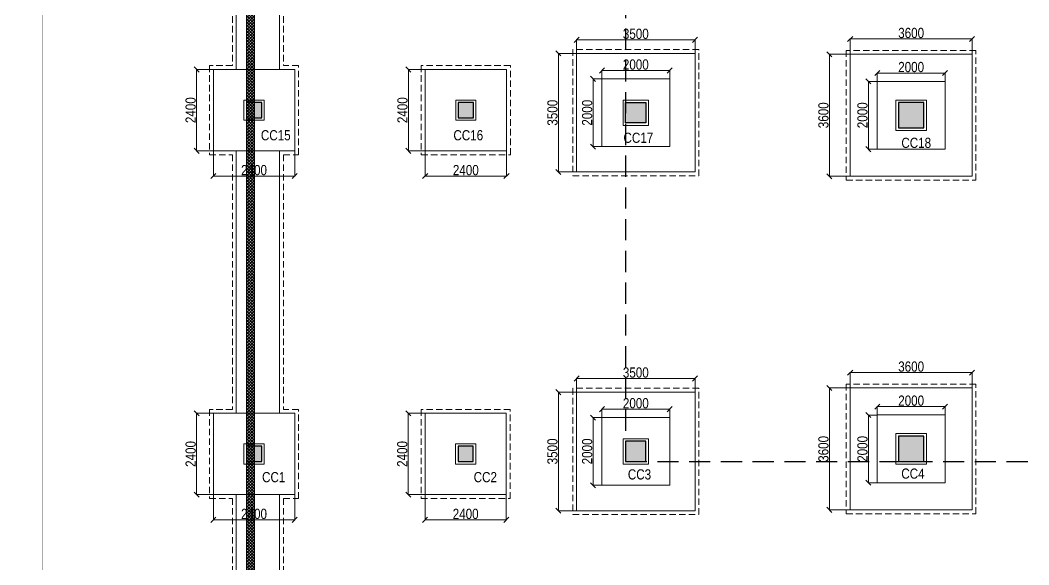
# Model space of a CAD drawing. Header units: millimetres. Extents: x 1112055 to 3390982, y -148532 to 766891.
# Drawn here: x 2860837 to 2890626, y 321869 to 337949 of the extents above; entities that cross this region are included whole.
import ezdxf

# ---------------------------------------------------------------- set-up
doc = ezdxf.new("R2010")
doc.units = ezdxf.units.MM
doc.header["$PDMODE"] = 35
doc.header["$PDSIZE"] = -25
doc.linetypes.add('DASHED2', pattern=[0.375, 0.25, -0.125])
doc.linetypes.add('Hidden', pattern=[9.525, 6.35, -3.175])
for name, color, linetype, lineweight in [('B COL. NO.', 3, 'Continuous', 20), ('B FINAL COLUMN', 1, 'Continuous', 30), ('B FOOTING', 49, 'Continuous', 20), ('B FOOTING DIM', 234, 'Continuous', 9), ('B HATCH', 250, 'Continuous', 0), ('B P.C.C', 251, 'Continuous', 0), ('B TITLE BLOCK', 250, 'Continuous', 0)]:
    doc.layers.add(name, color=color, linetype=linetype, lineweight=lineweight)
doc.layers.add('B Pedestal', color=7, linetype='Continuous', lineweight=9, true_color=0x5c8948)
doc.layers.add('B-COL HT', color=7, linetype='Continuous', lineweight=0, true_color=0x4e4f45)
doc.styles.add('SWINC', font='swissc.ttf')
doc.dimstyles.new('BHOOMI', dxfattribs={"dimtxt": 230, "dimasz": 150, "dimexe": 10, "dimexo": 0, "dimgap": 25, "dimtad": 1, "dimdec": 0, "dimzin": 0, "dimdsep": 46, "dimtxsty": 'SWINC', "dimblk": 'OBLIQUE', "dimcen": 0.09, "dimclrd": 250, "dimclre": 250, "dimclrt": 256, "dimaunit": 1, "dimadec": 3, "dimazin": 0, "dimtfac": 1, "dimtdec": 0, "dimtofl": 0, "dimtmove": 1, "dimatfit": 3, "dimfxl": 100, "dimtolj": 1, "dimtzin": 0, "dimlwd": 9, "dimlwe": 5, "dimarcsym": 0})

# ---------------------------------------------------------------- blocks, each defined once
blk = doc.blocks.new('_Oblique')
at = {"color": 0, "linetype": 'ByBlock', "lineweight": -2}
blk.add_line((-0.5, -0.5), (0.5, 0.5), dxfattribs=at)
blk = doc.blocks.new('*D4950')
at = {"layer": 'B FOOTING DIM', "color": 250, "lineweight": 5, "ltscale": 0.5, "transparency": 16777216}
for p, q in [((2877269, 326967), (2877269, 327380)), ((2877269, 327370), (2880769, 327370)), ((2880769, 326967), (2880769, 327380))]:
    blk.add_line(p, q, dxfattribs=at)
at = {"layer": 'Defpoints', "color": 0, "transparency": 16777216}
for p in [(2880769, 327370), (2877269, 326967), (2880769, 326967)]:
    blk.add_point(p, dxfattribs=at)
at = {"layer": 'B FOOTING DIM', "color": 250, "lineweight": 5, "transparency": 16777216, "xscale": 150, "yscale": 150, "zscale": 150, "rotation": 180}
blk.add_blockref('_Oblique', (2877269, 327370), dxfattribs=at)
at = {"layer": 'B FOOTING DIM', "color": 250, "lineweight": 5, "transparency": 16777216, "xscale": 150, "yscale": 150, "zscale": 150}
blk.add_blockref('_Oblique', (2880769, 327370), dxfattribs=at)
at = {"layer": 'B FOOTING DIM', "transparency": 16777216, "insert": (2879019, 327545), "char_height": 300, "attachment_point": 5, "style": 'SWINC'}
blk.add_mtext('\\A1;3500', dxfattribs=at)
blk = doc.blocks.new('*D4951')
at = {"layer": 'B FOOTING DIM', "color": 250, "lineweight": 5, "ltscale": 0.5, "transparency": 16777216}
for p, q in [((2877269, 326967), (2876723, 326967)), ((2876733, 326967), (2876733, 323467)), ((2877269, 323467), (2876723, 323467))]:
    blk.add_line(p, q, dxfattribs=at)
at = {"layer": 'Defpoints', "color": 0, "transparency": 16777216}
for p in [(2877269, 326967), (2876733, 323467), (2877269, 323467)]:
    blk.add_point(p, dxfattribs=at)
at = {"layer": 'B FOOTING DIM', "color": 250, "lineweight": 5, "transparency": 16777216, "xscale": 150, "yscale": 150, "zscale": 150}
for p, rotation in [((2876733, 326967), 90), ((2876733, 323467), 270)]:
    blk.add_blockref('_Oblique', p, dxfattribs=dict(at, rotation=rotation))
at = {"layer": 'B FOOTING DIM', "transparency": 16777216, "insert": (2876558, 325217), "char_height": 300, "attachment_point": 5, "rotation": 90, "style": 'SWINC'}
blk.add_mtext('\\A1;3500', dxfattribs=at)
blk = doc.blocks.new('*D4952')
at = {"layer": 'B FOOTING DIM', "color": 250, "lineweight": 5, "ltscale": 0.5, "transparency": 16777216}
for p, q in [((2878019.16175, 326217.43543), (2878019.16175, 326473.543189)), ((2880019.16175, 326463.543189), (2878019.16175, 326463.543189)), ((2880019.16175, 326217.43543), (2880019.16175, 326473.543189))]:
    blk.add_line(p, q, dxfattribs=at)
at = {"layer": 'Defpoints', "color": 0, "transparency": 16777216}
for p in [(2878019.16175, 326463.543189), (2878019.16175, 326217.43543), (2880019.16175, 326217.43543)]:
    blk.add_point(p, dxfattribs=at)
at = {"layer": 'B FOOTING DIM', "color": 250, "lineweight": 5, "transparency": 16777216, "xscale": 150, "yscale": 150, "zscale": 150, "rotation": 180}
blk.add_blockref('_Oblique', (2878019.16175, 326463.543189), dxfattribs=at)
at = {"layer": 'B FOOTING DIM', "color": 250, "lineweight": 5, "transparency": 16777216, "xscale": 150, "yscale": 150, "zscale": 150}
blk.add_blockref('_Oblique', (2880019.16175, 326463.543189), dxfattribs=at)
at = {"layer": 'B FOOTING DIM', "transparency": 16777216, "insert": (2879019.16175, 326638.543189), "char_height": 300, "attachment_point": 5, "style": 'SWINC'}
blk.add_mtext('\\A1;2000', dxfattribs=at)
blk = doc.blocks.new('*D4953')
at = {"layer": 'B FOOTING DIM', "color": 250, "lineweight": 5, "ltscale": 0.5, "transparency": 16777216}
for p, q in [((2878019, 326217), (2877748, 326217)), ((2877758, 326217), (2877758, 324217)), ((2878019, 324217), (2877748, 324217))]:
    blk.add_line(p, q, dxfattribs=at)
at = {"layer": 'Defpoints', "color": 0, "transparency": 16777216}
for p in [(2878019, 326217), (2877758, 324217), (2878019, 324217)]:
    blk.add_point(p, dxfattribs=at)
at = {"layer": 'B FOOTING DIM', "color": 250, "lineweight": 5, "transparency": 16777216, "xscale": 150, "yscale": 150, "zscale": 150}
for p, rotation in [((2877758, 326217), 90), ((2877758, 324217), 270)]:
    blk.add_blockref('_Oblique', p, dxfattribs=dict(at, rotation=rotation))
at = {"layer": 'B FOOTING DIM', "transparency": 16777216, "insert": (2877583, 325217), "char_height": 300, "attachment_point": 5, "rotation": 90, "style": 'SWINC'}
blk.add_mtext('\\A1;2000', dxfattribs=at)
blk = doc.blocks.new('*D4962')
at = {"layer": 'B FOOTING DIM', "color": 250, "lineweight": 5, "ltscale": 0.5, "transparency": 16777216}
for p, q in [((2877269, 336967), (2877269, 337380)), ((2877269, 337370), (2880769, 337370)), ((2880769, 336967), (2880769, 337380))]:
    blk.add_line(p, q, dxfattribs=at)
at = {"layer": 'Defpoints', "color": 0, "transparency": 16777216}
for p in [(2880769, 337370), (2877269, 336967), (2880769, 336967)]:
    blk.add_point(p, dxfattribs=at)
at = {"layer": 'B FOOTING DIM', "color": 250, "lineweight": 5, "transparency": 16777216, "xscale": 150, "yscale": 150, "zscale": 150, "rotation": 180}
blk.add_blockref('_Oblique', (2877269, 337370), dxfattribs=at)
at = {"layer": 'B FOOTING DIM', "color": 250, "lineweight": 5, "transparency": 16777216, "xscale": 150, "yscale": 150, "zscale": 150}
blk.add_blockref('_Oblique', (2880769, 337370), dxfattribs=at)
at = {"layer": 'B FOOTING DIM', "transparency": 16777216, "insert": (2879019, 337545), "char_height": 300, "attachment_point": 5, "style": 'SWINC'}
blk.add_mtext('\\A1;3500', dxfattribs=at)
blk = doc.blocks.new('*D4963')
at = {"layer": 'B FOOTING DIM', "color": 250, "lineweight": 5, "ltscale": 0.5, "transparency": 16777216}
for p, q in [((2877269, 336967), (2876723, 336967)), ((2876733, 336967), (2876733, 333467)), ((2877269, 333467), (2876723, 333467))]:
    blk.add_line(p, q, dxfattribs=at)
at = {"layer": 'Defpoints', "color": 0, "transparency": 16777216}
for p in [(2877269, 336967), (2876733, 333467), (2877269, 333467)]:
    blk.add_point(p, dxfattribs=at)
at = {"layer": 'B FOOTING DIM', "color": 250, "lineweight": 5, "transparency": 16777216, "xscale": 150, "yscale": 150, "zscale": 150}
for p, rotation in [((2876733, 336967), 90), ((2876733, 333467), 270)]:
    blk.add_blockref('_Oblique', p, dxfattribs=dict(at, rotation=rotation))
at = {"layer": 'B FOOTING DIM', "transparency": 16777216, "insert": (2876558, 335217), "char_height": 300, "attachment_point": 5, "rotation": 90, "style": 'SWINC'}
blk.add_mtext('\\A1;3500', dxfattribs=at)
blk = doc.blocks.new('*D4964')
at = {"layer": 'B FOOTING DIM', "color": 250, "lineweight": 5, "ltscale": 0.5, "transparency": 16777216}
for p, q in [((2878019.16175, 336217.43543), (2878019.16175, 336473.543189)), ((2880019.16175, 336463.543189), (2878019.16175, 336463.543189)), ((2880019.16175, 336217.43543), (2880019.16175, 336473.543189))]:
    blk.add_line(p, q, dxfattribs=at)
at = {"layer": 'Defpoints', "color": 0, "transparency": 16777216}
for p in [(2878019.16175, 336463.543189), (2878019.16175, 336217.43543), (2880019.16175, 336217.43543)]:
    blk.add_point(p, dxfattribs=at)
at = {"layer": 'B FOOTING DIM', "color": 250, "lineweight": 5, "transparency": 16777216, "xscale": 150, "yscale": 150, "zscale": 150, "rotation": 180}
blk.add_blockref('_Oblique', (2878019.16175, 336463.543189), dxfattribs=at)
at = {"layer": 'B FOOTING DIM', "color": 250, "lineweight": 5, "transparency": 16777216, "xscale": 150, "yscale": 150, "zscale": 150}
blk.add_blockref('_Oblique', (2880019.16175, 336463.543189), dxfattribs=at)
at = {"layer": 'B FOOTING DIM', "transparency": 16777216, "insert": (2879019.16175, 336638.543189), "char_height": 300, "attachment_point": 5, "style": 'SWINC'}
blk.add_mtext('\\A1;2000', dxfattribs=at)
blk = doc.blocks.new('*D4965')
at = {"layer": 'B FOOTING DIM', "color": 250, "lineweight": 5, "ltscale": 0.5, "transparency": 16777216}
for p, q in [((2878019, 336217), (2877748, 336217)), ((2877758, 336217), (2877758, 334217)), ((2878019, 334217), (2877748, 334217))]:
    blk.add_line(p, q, dxfattribs=at)
at = {"layer": 'Defpoints', "color": 0, "transparency": 16777216}
for p in [(2878019, 336217), (2877758, 334217), (2878019, 334217)]:
    blk.add_point(p, dxfattribs=at)
at = {"layer": 'B FOOTING DIM', "color": 250, "lineweight": 5, "transparency": 16777216, "xscale": 150, "yscale": 150, "zscale": 150}
for p, rotation in [((2877758, 336217), 90), ((2877758, 334217), 270)]:
    blk.add_blockref('_Oblique', p, dxfattribs=dict(at, rotation=rotation))
at = {"layer": 'B FOOTING DIM', "transparency": 16777216, "insert": (2877583, 335217), "char_height": 300, "attachment_point": 5, "rotation": 90, "style": 'SWINC'}
blk.add_mtext('\\A1;2000', dxfattribs=at)
blk = doc.blocks.new('*D4966')
at = {"layer": 'B FOOTING DIM', "color": 250, "lineweight": 5, "ltscale": 0.5, "transparency": 16777216}
for p, q in [((2886151, 326292), (2886151, 326549)), ((2888151, 326539), (2886151, 326539)), ((2888151, 326292), (2888151, 326549))]:
    blk.add_line(p, q, dxfattribs=at)
at = {"layer": 'Defpoints', "color": 0, "transparency": 16777216}
for p in [(2886151, 326539), (2886151, 326292), (2888151, 326292)]:
    blk.add_point(p, dxfattribs=at)
at = {"layer": 'B FOOTING DIM', "color": 250, "lineweight": 5, "transparency": 16777216, "xscale": 150, "yscale": 150, "zscale": 150, "rotation": 180}
blk.add_blockref('_Oblique', (2886151, 326539), dxfattribs=at)
at = {"layer": 'B FOOTING DIM', "color": 250, "lineweight": 5, "transparency": 16777216, "xscale": 150, "yscale": 150, "zscale": 150}
blk.add_blockref('_Oblique', (2888151, 326539), dxfattribs=at)
at = {"layer": 'B FOOTING DIM', "transparency": 16777216, "insert": (2887151, 326714), "char_height": 300, "attachment_point": 5, "style": 'SWINC'}
blk.add_mtext('\\A1;2000', dxfattribs=at)
blk = doc.blocks.new('*D4967')
at = {"layer": 'B FOOTING DIM', "color": 250, "lineweight": 5, "ltscale": 0.5, "transparency": 16777216}
for p, q in [((2886151, 326292), (2885879, 326292)), ((2885889, 326292), (2885889, 324292)), ((2886151, 324292), (2885879, 324292))]:
    blk.add_line(p, q, dxfattribs=at)
at = {"layer": 'Defpoints', "color": 0, "transparency": 16777216}
for p in [(2886151, 326292), (2885889, 324292), (2886151, 324292)]:
    blk.add_point(p, dxfattribs=at)
at = {"layer": 'B FOOTING DIM', "color": 250, "lineweight": 5, "transparency": 16777216, "xscale": 150, "yscale": 150, "zscale": 150}
for p, rotation in [((2885889, 326292), 90), ((2885889, 324292), 270)]:
    blk.add_blockref('_Oblique', p, dxfattribs=dict(at, rotation=rotation))
at = {"layer": 'B FOOTING DIM', "transparency": 16777216, "insert": (2885714, 325292), "char_height": 300, "attachment_point": 5, "rotation": 90, "style": 'SWINC'}
blk.add_mtext('\\A1;2000', dxfattribs=at)
blk = doc.blocks.new('*D4968')
at = {"layer": 'B FOOTING DIM', "color": 250, "lineweight": 5, "ltscale": 0.5, "transparency": 16777216}
for p, q in [((2885351, 327092), (2885351, 327555)), ((2885351, 327545), (2888951, 327545)), ((2888951, 327092), (2888951, 327555))]:
    blk.add_line(p, q, dxfattribs=at)
at = {"layer": 'Defpoints', "color": 0, "transparency": 16777216}
for p in [(2888951, 327545), (2885351, 327092), (2888951, 327092)]:
    blk.add_point(p, dxfattribs=at)
at = {"layer": 'B FOOTING DIM', "color": 250, "lineweight": 5, "transparency": 16777216, "xscale": 150, "yscale": 150, "zscale": 150, "rotation": 180}
blk.add_blockref('_Oblique', (2885351, 327545), dxfattribs=at)
at = {"layer": 'B FOOTING DIM', "color": 250, "lineweight": 5, "transparency": 16777216, "xscale": 150, "yscale": 150, "zscale": 150}
blk.add_blockref('_Oblique', (2888951, 327545), dxfattribs=at)
at = {"layer": 'B FOOTING DIM', "transparency": 16777216, "insert": (2887151, 327720), "char_height": 300, "attachment_point": 5, "style": 'SWINC'}
blk.add_mtext('\\A1;3600', dxfattribs=at)
blk = doc.blocks.new('*D4969')
at = {"layer": 'B FOOTING DIM', "color": 250, "lineweight": 5, "ltscale": 0.5, "transparency": 16777216}
for p, q in [((2885351, 327092), (2884726, 327092)), ((2884736, 327092), (2884736, 323492)), ((2885351, 323492), (2884726, 323492))]:
    blk.add_line(p, q, dxfattribs=at)
at = {"layer": 'Defpoints', "color": 0, "transparency": 16777216}
for p in [(2885351, 327092), (2884736, 323492), (2885351, 323492)]:
    blk.add_point(p, dxfattribs=at)
at = {"layer": 'B FOOTING DIM', "color": 250, "lineweight": 5, "transparency": 16777216, "xscale": 150, "yscale": 150, "zscale": 150}
for p, rotation in [((2884736, 327092), 90), ((2884736, 323492), 270)]:
    blk.add_blockref('_Oblique', p, dxfattribs=dict(at, rotation=rotation))
at = {"layer": 'B FOOTING DIM', "transparency": 16777216, "insert": (2884561, 325292), "char_height": 300, "attachment_point": 5, "rotation": 90, "style": 'SWINC'}
blk.add_mtext('\\A1;3600', dxfattribs=at)
blk = doc.blocks.new('*D4970')
at = {"layer": 'B FOOTING DIM', "color": 250, "lineweight": 5, "ltscale": 0.5, "transparency": 16777216}
for p, q in [((2886151, 336142), (2886151, 336399)), ((2888151, 336389), (2886151, 336389)), ((2888151, 336142), (2888151, 336399))]:
    blk.add_line(p, q, dxfattribs=at)
at = {"layer": 'Defpoints', "color": 0, "transparency": 16777216}
for p in [(2886151, 336389), (2886151, 336142), (2888151, 336142)]:
    blk.add_point(p, dxfattribs=at)
at = {"layer": 'B FOOTING DIM', "color": 250, "lineweight": 5, "transparency": 16777216, "xscale": 150, "yscale": 150, "zscale": 150, "rotation": 180}
blk.add_blockref('_Oblique', (2886151, 336389), dxfattribs=at)
at = {"layer": 'B FOOTING DIM', "color": 250, "lineweight": 5, "transparency": 16777216, "xscale": 150, "yscale": 150, "zscale": 150}
blk.add_blockref('_Oblique', (2888151, 336389), dxfattribs=at)
at = {"layer": 'B FOOTING DIM', "transparency": 16777216, "insert": (2887151, 336564), "char_height": 300, "attachment_point": 5, "style": 'SWINC'}
blk.add_mtext('\\A1;2000', dxfattribs=at)
blk = doc.blocks.new('*D4971')
at = {"layer": 'B FOOTING DIM', "color": 250, "lineweight": 5, "ltscale": 0.5, "transparency": 16777216}
for p, q in [((2886151, 336142), (2885879, 336142)), ((2885889, 336142), (2885889, 334142)), ((2886151, 334142), (2885879, 334142))]:
    blk.add_line(p, q, dxfattribs=at)
at = {"layer": 'Defpoints', "color": 0, "transparency": 16777216}
for p in [(2886151, 336142), (2885889, 334142), (2886151, 334142)]:
    blk.add_point(p, dxfattribs=at)
at = {"layer": 'B FOOTING DIM', "color": 250, "lineweight": 5, "transparency": 16777216, "xscale": 150, "yscale": 150, "zscale": 150}
for p, rotation in [((2885889, 336142), 90), ((2885889, 334142), 270)]:
    blk.add_blockref('_Oblique', p, dxfattribs=dict(at, rotation=rotation))
at = {"layer": 'B FOOTING DIM', "transparency": 16777216, "insert": (2885714, 335142), "char_height": 300, "attachment_point": 5, "rotation": 90, "style": 'SWINC'}
blk.add_mtext('\\A1;2000', dxfattribs=at)
blk = doc.blocks.new('*D4972')
at = {"layer": 'B FOOTING DIM', "color": 250, "lineweight": 5, "ltscale": 0.5, "transparency": 16777216}
for p, q in [((2885351, 336942), (2885351, 337405)), ((2885351, 337395), (2888951, 337395)), ((2888951, 336942), (2888951, 337405))]:
    blk.add_line(p, q, dxfattribs=at)
at = {"layer": 'Defpoints', "color": 0, "transparency": 16777216}
for p in [(2888951, 337395), (2885351, 336942), (2888951, 336942)]:
    blk.add_point(p, dxfattribs=at)
at = {"layer": 'B FOOTING DIM', "color": 250, "lineweight": 5, "transparency": 16777216, "xscale": 150, "yscale": 150, "zscale": 150, "rotation": 180}
blk.add_blockref('_Oblique', (2885351, 337395), dxfattribs=at)
at = {"layer": 'B FOOTING DIM', "color": 250, "lineweight": 5, "transparency": 16777216, "xscale": 150, "yscale": 150, "zscale": 150}
blk.add_blockref('_Oblique', (2888951, 337395), dxfattribs=at)
at = {"layer": 'B FOOTING DIM', "transparency": 16777216, "insert": (2887151, 337570), "char_height": 300, "attachment_point": 5, "style": 'SWINC'}
blk.add_mtext('\\A1;3600', dxfattribs=at)
blk = doc.blocks.new('*D4973')
at = {"layer": 'B FOOTING DIM', "color": 250, "lineweight": 5, "ltscale": 0.5, "transparency": 16777216}
for p, q in [((2885351, 336942), (2884726, 336942)), ((2884736, 336942), (2884736, 333342)), ((2885351, 333342), (2884726, 333342))]:
    blk.add_line(p, q, dxfattribs=at)
at = {"layer": 'Defpoints', "color": 0, "transparency": 16777216}
for p in [(2885351, 336942), (2884736, 333342), (2885351, 333342)]:
    blk.add_point(p, dxfattribs=at)
at = {"layer": 'B FOOTING DIM', "color": 250, "lineweight": 5, "transparency": 16777216, "xscale": 150, "yscale": 150, "zscale": 150}
for p, rotation in [((2884736, 336942), 90), ((2884736, 333342), 270)]:
    blk.add_blockref('_Oblique', p, dxfattribs=dict(at, rotation=rotation))
at = {"layer": 'B FOOTING DIM', "transparency": 16777216, "insert": (2884561, 335142), "char_height": 300, "attachment_point": 5, "rotation": 90, "style": 'SWINC'}
blk.add_mtext('\\A1;3600', dxfattribs=at)
blk = doc.blocks.new('*D5064')
at = {"layer": 'B FOOTING DIM', "color": 250, "lineweight": 5, "ltscale": 0.5, "transparency": 16777216}
for p, q in [((2866544, 326342), (2866038, 326342)), ((2866048, 326342), (2866048, 323942)), ((2866544, 323942), (2866038, 323942))]:
    blk.add_line(p, q, dxfattribs=at)
at = {"layer": 'Defpoints', "color": 0, "transparency": 16777216}
for p in [(2866544, 326342), (2866048, 323942), (2866544, 323942)]:
    blk.add_point(p, dxfattribs=at)
at = {"layer": 'B FOOTING DIM', "color": 250, "lineweight": 5, "transparency": 16777216, "xscale": 150, "yscale": 150, "zscale": 150}
for p, rotation in [((2866048, 326342), 90), ((2866048, 323942), 270)]:
    blk.add_blockref('_Oblique', p, dxfattribs=dict(at, rotation=rotation))
at = {"layer": 'B FOOTING DIM', "transparency": 16777216, "insert": (2865873, 325142), "char_height": 300, "attachment_point": 5, "rotation": 90, "style": 'SWINC'}
blk.add_mtext('\\A1;2400', dxfattribs=at)
blk = doc.blocks.new('*D5065')
at = {"layer": 'B FOOTING DIM', "color": 250, "lineweight": 5, "ltscale": 0.5, "transparency": 16777216}
for p, q in [((2866544, 323942), (2866544, 323186)), ((2868944, 323942), (2868944, 323186)), ((2866544, 323196), (2868944, 323196))]:
    blk.add_line(p, q, dxfattribs=at)
at = {"layer": 'Defpoints', "color": 0, "transparency": 16777216}
for p in [(2866544, 323942), (2868944, 323942), (2868944, 323196)]:
    blk.add_point(p, dxfattribs=at)
at = {"layer": 'B FOOTING DIM', "color": 250, "lineweight": 5, "transparency": 16777216, "xscale": 150, "yscale": 150, "zscale": 150, "rotation": 180}
blk.add_blockref('_Oblique', (2866544, 323196), dxfattribs=at)
at = {"layer": 'B FOOTING DIM', "color": 250, "lineweight": 5, "transparency": 16777216, "xscale": 150, "yscale": 150, "zscale": 150}
blk.add_blockref('_Oblique', (2868944, 323196), dxfattribs=at)
at = {"layer": 'B FOOTING DIM', "transparency": 16777216, "insert": (2867744, 323371), "char_height": 300, "attachment_point": 5, "style": 'SWINC'}
blk.add_mtext('\\A1;2400', dxfattribs=at)
blk = doc.blocks.new('*D5066')
at = {"layer": 'B FOOTING DIM', "color": 250, "lineweight": 5, "ltscale": 0.5, "transparency": 16777216}
for p, q in [((2872794, 326342), (2872288, 326342)), ((2872298, 326342), (2872298, 323942)), ((2872794, 323942), (2872288, 323942))]:
    blk.add_line(p, q, dxfattribs=at)
at = {"layer": 'Defpoints', "color": 0, "transparency": 16777216}
for p in [(2872794, 326342), (2872298, 323942), (2872794, 323942)]:
    blk.add_point(p, dxfattribs=at)
at = {"layer": 'B FOOTING DIM', "color": 250, "lineweight": 5, "transparency": 16777216, "xscale": 150, "yscale": 150, "zscale": 150}
for p, rotation in [((2872298, 326342), 90), ((2872298, 323942), 270)]:
    blk.add_blockref('_Oblique', p, dxfattribs=dict(at, rotation=rotation))
at = {"layer": 'B FOOTING DIM', "transparency": 16777216, "insert": (2872123, 325142), "char_height": 300, "attachment_point": 5, "rotation": 90, "style": 'SWINC'}
blk.add_mtext('\\A1;2400', dxfattribs=at)
blk = doc.blocks.new('*D5067')
at = {"layer": 'B FOOTING DIM', "color": 250, "lineweight": 5, "ltscale": 0.5, "transparency": 16777216}
for p, q in [((2872794, 323942), (2872794, 323186)), ((2875194, 323942), (2875194, 323186)), ((2872794, 323196), (2875194, 323196))]:
    blk.add_line(p, q, dxfattribs=at)
at = {"layer": 'Defpoints', "color": 0, "transparency": 16777216}
for p in [(2872794, 323942), (2875194, 323942), (2875194, 323196)]:
    blk.add_point(p, dxfattribs=at)
at = {"layer": 'B FOOTING DIM', "color": 250, "lineweight": 5, "transparency": 16777216, "xscale": 150, "yscale": 150, "zscale": 150, "rotation": 180}
blk.add_blockref('_Oblique', (2872794, 323196), dxfattribs=at)
at = {"layer": 'B FOOTING DIM', "color": 250, "lineweight": 5, "transparency": 16777216, "xscale": 150, "yscale": 150, "zscale": 150}
blk.add_blockref('_Oblique', (2875194, 323196), dxfattribs=at)
at = {"layer": 'B FOOTING DIM', "transparency": 16777216, "insert": (2873994, 323371), "char_height": 300, "attachment_point": 5, "style": 'SWINC'}
blk.add_mtext('\\A1;2400', dxfattribs=at)
blk = doc.blocks.new('*D5068')
at = {"layer": 'B FOOTING DIM', "color": 250, "lineweight": 5, "ltscale": 0.5, "transparency": 16777216}
for p, q in [((2866544, 336492), (2866038, 336492)), ((2866048, 336492), (2866048, 334092)), ((2866544, 334092), (2866038, 334092))]:
    blk.add_line(p, q, dxfattribs=at)
at = {"layer": 'Defpoints', "color": 0, "transparency": 16777216}
for p in [(2866544, 336492), (2866048, 334092), (2866544, 334092)]:
    blk.add_point(p, dxfattribs=at)
at = {"layer": 'B FOOTING DIM', "color": 250, "lineweight": 5, "transparency": 16777216, "xscale": 150, "yscale": 150, "zscale": 150}
for p, rotation in [((2866048, 336492), 90), ((2866048, 334092), 270)]:
    blk.add_blockref('_Oblique', p, dxfattribs=dict(at, rotation=rotation))
at = {"layer": 'B FOOTING DIM', "transparency": 16777216, "insert": (2865873, 335292), "char_height": 300, "attachment_point": 5, "rotation": 90, "style": 'SWINC'}
blk.add_mtext('\\A1;2400', dxfattribs=at)
blk = doc.blocks.new('*D5069')
at = {"layer": 'B FOOTING DIM', "color": 250, "lineweight": 5, "ltscale": 0.5, "transparency": 16777216}
for p, q in [((2866544, 334092), (2866544, 333336)), ((2868944, 334092), (2868944, 333336)), ((2866544, 333346), (2868944, 333346))]:
    blk.add_line(p, q, dxfattribs=at)
at = {"layer": 'Defpoints', "color": 0, "transparency": 16777216}
for p in [(2866544, 334092), (2868944, 334092), (2868944, 333346)]:
    blk.add_point(p, dxfattribs=at)
at = {"layer": 'B FOOTING DIM', "color": 250, "lineweight": 5, "transparency": 16777216, "xscale": 150, "yscale": 150, "zscale": 150, "rotation": 180}
blk.add_blockref('_Oblique', (2866544, 333346), dxfattribs=at)
at = {"layer": 'B FOOTING DIM', "color": 250, "lineweight": 5, "transparency": 16777216, "xscale": 150, "yscale": 150, "zscale": 150}
blk.add_blockref('_Oblique', (2868944, 333346), dxfattribs=at)
at = {"layer": 'B FOOTING DIM', "transparency": 16777216, "insert": (2867744, 333521), "char_height": 300, "attachment_point": 5, "style": 'SWINC'}
blk.add_mtext('\\A1;2400', dxfattribs=at)
blk = doc.blocks.new('*D5070')
at = {"layer": 'B FOOTING DIM', "color": 250, "lineweight": 5, "ltscale": 0.5, "transparency": 16777216}
for p, q in [((2872799, 336492), (2872293, 336492)), ((2872303, 336492), (2872303, 334092)), ((2872799, 334092), (2872293, 334092))]:
    blk.add_line(p, q, dxfattribs=at)
at = {"layer": 'Defpoints', "color": 0, "transparency": 16777216}
for p in [(2872799, 336492), (2872303, 334092), (2872799, 334092)]:
    blk.add_point(p, dxfattribs=at)
at = {"layer": 'B FOOTING DIM', "color": 250, "lineweight": 5, "transparency": 16777216, "xscale": 150, "yscale": 150, "zscale": 150}
for p, rotation in [((2872303, 336492), 90), ((2872303, 334092), 270)]:
    blk.add_blockref('_Oblique', p, dxfattribs=dict(at, rotation=rotation))
at = {"layer": 'B FOOTING DIM', "transparency": 16777216, "insert": (2872128, 335292), "char_height": 300, "attachment_point": 5, "rotation": 90, "style": 'SWINC'}
blk.add_mtext('\\A1;2400', dxfattribs=at)
blk = doc.blocks.new('*D5071')
at = {"layer": 'B FOOTING DIM', "color": 250, "lineweight": 5, "ltscale": 0.5, "transparency": 16777216}
for p, q in [((2872799, 334092), (2872799, 333336)), ((2875199, 334092), (2875199, 333336)), ((2872799, 333346), (2875199, 333346))]:
    blk.add_line(p, q, dxfattribs=at)
at = {"layer": 'Defpoints', "color": 0, "transparency": 16777216}
for p in [(2872799, 334092), (2875199, 334092), (2875199, 333346)]:
    blk.add_point(p, dxfattribs=at)
at = {"layer": 'B FOOTING DIM', "color": 250, "lineweight": 5, "transparency": 16777216, "xscale": 150, "yscale": 150, "zscale": 150, "rotation": 180}
blk.add_blockref('_Oblique', (2872799, 333346), dxfattribs=at)
at = {"layer": 'B FOOTING DIM', "color": 250, "lineweight": 5, "transparency": 16777216, "xscale": 150, "yscale": 150, "zscale": 150}
blk.add_blockref('_Oblique', (2875199, 333346), dxfattribs=at)
at = {"layer": 'B FOOTING DIM', "transparency": 16777216, "insert": (2873999, 333521), "char_height": 300, "attachment_point": 5, "style": 'SWINC'}
blk.add_mtext('\\A1;2400', dxfattribs=at)

msp = doc.modelspace()

# ---------------------------------------------------------------- hatches: boundary and pattern name
at = {"layer": 'B HATCH', "lineweight": 0}
h = msp.add_hatch(dxfattribs=at)
h.set_pattern_fill('ANSI37', color=250, scale=20, style=0)
h.set_pattern_definition([(45, (1154208.626, -149308.41), (-44.9012806, 44.9012806), []), (135, (1154208.626, -149308.41), (-44.9012806, -44.9012806), [])])
h.paths.add_polyline_path([(2930839.2, 369281.5), (2930839.2, 372824.4), (2923664.2, 372698.5), (2923664.2, 369281.7)], flags=16)
h.paths.add_polyline_path([(2904975.2, 369828.2), (2909924.2, 369828.2), (2909924.2, 372457.1), (2904975.2, 372370.2)], flags=16)
h.paths.add_polyline_path([(2911814.2, 372490.5), (2912264.2, 372498.4), (2912264.2, 369281.2), (2911814.2, 369281.2)], flags=16)
h.paths.add_polyline_path([(2867749.2, 369013), (2867749.2, 260347.4), (2918209.2, 260347.4), (2918209.2, 300147.4), (2930839.2, 300147.4), (2930839.2, 369051.5), (2911800.8, 369052), (2911800.8, 366392.4), (2911584.2, 366392.4), (2911584.2, 372486.5), (2910154.2, 372461.4), (2910154.2, 366392.4), (2909924.2, 366392.4), (2909924.2, 369598.2), (2900473.2, 369598.2), (2900473.2, 369013)], flags=16)
h.paths.add_polyline_path([(2923438.8, 372694.5), (2923438.8, 369281.7), (2916009.2, 369281.9), (2916009.2, 372564.1)], flags=16)
h.paths.add_polyline_path([(2912494.2, 369282), (2912494.2, 372502.4), (2915779.2, 372560.1), (2915779.2, 369281.9)], flags=16)
h.paths.add_polyline_path([(2900243.2, 369243), (2867519.2, 369243), (2867519.2, 260117.4), (2918439.2, 260117.4), (2918439.2, 299917.4), (2931069.2, 299917.4), (2931069.2, 373058.5), (2904745.2, 372596.5), (2904745.2, 369828.2), (2900243.2, 369828.2)])
at = {"layer": 'B-COL HT', "lineweight": 0}
h = msp.add_hatch(color=250, dxfattribs=at)
h.dxf.hatch_style = 1
h.paths.add_polyline_path([(2867519.2, 335067.4), (2867969.2, 335067.4), (2867969.2, 335517.4), (2867519.2, 335517.4)])
h = msp.add_hatch(color=250, dxfattribs=at)
h.dxf.hatch_style = 1
h.paths.add_polyline_path([(2873774.2, 335067.4), (2874224.2, 335067.4), (2874224.2, 335517.4), (2873774.2, 335517.4)])
h = msp.add_hatch(color=250, dxfattribs=at)
h.dxf.hatch_style = 1
h.paths.add_polyline_path([(2878719.2, 335517.4), (2879319.2, 335517.4), (2879319.2, 334917.4), (2878719.2, 334917.4)])
h = msp.add_hatch(color=250, dxfattribs=at)
h.dxf.hatch_style = 1
h.paths.add_polyline_path([(2886775.8, 334767.4), (2887525.8, 334767.4), (2887525.8, 335517.4), (2886775.8, 335517.4)])
h = msp.add_hatch(color=250, dxfattribs=at)
h.dxf.hatch_style = 1
h.paths.add_polyline_path([(2886775.8, 324917.4), (2887525.8, 324917.4), (2887525.8, 325667.4), (2886775.8, 325667.4)])
h = msp.add_hatch(color=250, dxfattribs=at)
h.dxf.hatch_style = 1
h.paths.add_polyline_path([(2867519.2, 324917.4), (2867969.2, 324917.4), (2867969.2, 325367.4), (2867519.2, 325367.4)])
h = msp.add_hatch(color=250, dxfattribs=at)
h.dxf.hatch_style = 1
h.paths.add_polyline_path([(2873769.2, 324917.4), (2874219.2, 324917.4), (2874219.2, 325367.4), (2873769.2, 325367.4)])
h = msp.add_hatch(color=250, dxfattribs=at)
h.dxf.hatch_style = 1
h.paths.add_polyline_path([(2878719.2, 324917.4), (2879319.2, 324917.4), (2879319.2, 325517.4), (2878719.2, 325517.4)])

# ---------------------------------------------------------------- linework, layer by layer
at = {"color": 16, "linetype": 'DASHED2', "lineweight": 30, "ltscale": 2500}
msp.add_lwpolyline([(2878719.2, 324917.4), (2931069.2, 324917.4), (2931069.2, 366762.4), (2878719.2, 366762.4)], close=True, dxfattribs=at)
at = {"layer": 'B FINAL COLUMN', "color": 16, "lineweight": 30}
msp.add_lwpolyline([(2900243.2, 369243), (2867519.2, 369243), (2867519.2, 260117.4), (2918439.2, 260117.4), (2918439.2, 299917.4), (2931069.2, 299917.4), (2931069.2, 373058.5), (2904745.2, 372596.5), (2904745.2, 369828.2), (2900243.2, 369828.2), (2900243.2, 369243)], dxfattribs=at)
msp.add_lwpolyline([(2867749.2, 260347.4), (2918209.2, 260347.4), (2918209.2, 300147.4), (2930839.2, 300147.4), (2930839.2, 369051.5), (2911800.8, 369052), (2911800.8, 366392.4), (2911584.2, 366392.4), (2911584.2, 372486.5), (2910154.2, 372461.4), (2910154.2, 366392.4), (2909924.2, 366392.4), (2909924.2, 369598.2), (2900473.2, 369598.2), (2900473.2, 369013), (2867749.2, 369013)], close=True, dxfattribs=at)
at = {"layer": 'B FINAL COLUMN', "color": 4}
for points in [[(2867519.2, 335067.4), (2867969.2, 335067.4), (2867969.2, 335517.4), (2867519.2, 335517.4)], [(2873774.2, 335067.4), (2874224.2, 335067.4), (2874224.2, 335517.4), (2873774.2, 335517.4)], [(2867519.2, 324917.4), (2867969.2, 324917.4), (2867969.2, 325367.4), (2867519.2, 325367.4)], [(2873769.2, 324917.4), (2874219.2, 324917.4), (2874219.2, 325367.4), (2873769.2, 325367.4)]]:
    msp.add_lwpolyline(points, close=True, dxfattribs=at)
at = {"layer": 'B FINAL COLUMN'}
for points in [[(2878719.2, 335517.4), (2879319.2, 335517.4), (2879319.2, 334917.4), (2878719.2, 334917.4)], [(2886775.8, 334767.4), (2887525.8, 334767.4), (2887525.8, 335517.4), (2886775.8, 335517.4)], [(2886775.8, 324917.4), (2887525.8, 324917.4), (2887525.8, 325667.4), (2886775.8, 325667.4)], [(2878719.2, 324917.4), (2879319.2, 324917.4), (2879319.2, 325517.4), (2878719.2, 325517.4)]]:
    msp.add_lwpolyline(points, close=True, dxfattribs=at)
at = {"layer": 'B FOOTING'}
for points in [[(2867219.2, 339323.1), (2867219.2, 336492.4)], [(2868499.2, 339323.1), (2868499.2, 336492.4)], [(2867219.2, 334092.4), (2867219.2, 326342.4)], [(2868499.2, 334092.4), (2868499.2, 326342.4)], [(2867219.2, 323942.4), (2867219.2, 283442.4)], [(2868499.2, 323942.4), (2868499.2, 319517.4)]]:
    msp.add_lwpolyline(points, dxfattribs=at)
for points in [[(2885350.8, 333342.4), (2888950.8, 333342.4), (2888950.8, 336942.4), (2885350.8, 336942.4)], [(2866544.2, 334092.4), (2868944.2, 334092.4), (2868944.2, 336492.4), (2866544.2, 336492.4)], [(2872799.2, 334092.4), (2875199.2, 334092.4), (2875199.2, 336492.4), (2872799.2, 336492.4)], [(2878019.2, 334217.4), (2880019.2, 334217.4), (2880019.2, 336217.4), (2878019.2, 336217.4)], [(2886150.8, 334142.4), (2888150.8, 334142.4), (2888150.8, 336142.4), (2886150.8, 336142.4)], [(2885350.8, 323492.4), (2888950.8, 323492.4), (2888950.8, 327092.4), (2885350.8, 327092.4)], [(2866544.2, 323942.4), (2868944.2, 323942.4), (2868944.2, 326342.4), (2866544.2, 326342.4)], [(2872794.2, 323942.4), (2875194.2, 323942.4), (2875194.2, 326342.4), (2872794.2, 326342.4)], [(2878019.2, 324217.4), (2880019.2, 324217.4), (2880019.2, 326217.4), (2878019.2, 326217.4)], [(2886150.8, 324292.4), (2888150.8, 324292.4), (2888150.8, 326292.4), (2886150.8, 326292.4)]]:
    msp.add_lwpolyline(points, close=True, dxfattribs=at)
at = {"layer": 'B FOOTING DIM', "color": 250, "ltscale": 0.5}
for points in [[(2877269.2, 333467.4), (2880769.2, 333467.4), (2880769.2, 336967.4), (2877269.2, 336967.4)], [(2877269.2, 323467.4), (2880769.2, 323467.4), (2880769.2, 326967.4), (2877269.2, 326967.4)]]:
    msp.add_lwpolyline(points, close=True, dxfattribs=at)
at = {"layer": 'B P.C.C', "color": 250, "linetype": 'Hidden', "lineweight": 0, "ltscale": 30}
for points in [[(2867104.2, 339208.1), (2867104.2, 336607.4)], [(2868614.2, 339208.1), (2868614.2, 336607.4)], [(2867104.2, 336607.4), (2866429.2, 336607.4), (2866429.2, 333977.4), (2867104.2, 333977.4)], [(2868614.2, 333977.4), (2869059.2, 333977.4), (2869059.2, 336607.4), (2868614.2, 336607.4)], [(2867104.2, 333977.4), (2867104.2, 326457.4)], [(2868614.2, 333977.4), (2868614.2, 326457.4)], [(2867104.2, 326457.4), (2866429.2, 326457.4), (2866429.2, 323827.4), (2867104.2, 323827.4)], [(2868614.2, 323827.4), (2869059.2, 323827.4), (2869059.2, 326457.4), (2868614.2, 326457.4)], [(2867104.2, 323827.4), (2867104.2, 283557.4)], [(2868614.2, 323827.4), (2868614.2, 319632.4)]]:
    msp.add_lwpolyline(points, dxfattribs=at)
for points in [[(2877154.2, 333352.4), (2880884.2, 333352.4), (2880884.2, 337082.4), (2877154.2, 337082.4)], [(2885235.8, 333227.4), (2889065.8, 333227.4), (2889065.8, 337057.4), (2885235.8, 337057.4)], [(2872684.2, 333977.4), (2875314.2, 333977.4), (2875314.2, 336607.4), (2872684.2, 336607.4)], [(2885235.8, 323377.4), (2889065.8, 323377.4), (2889065.8, 327207.4), (2885235.8, 327207.4)], [(2877154.2, 323352.4), (2880884.2, 323352.4), (2880884.2, 327082.4), (2877154.2, 327082.4)], [(2872679.2, 323827.4), (2875309.2, 323827.4), (2875309.2, 326457.4), (2872679.2, 326457.4)]]:
    msp.add_lwpolyline(points, close=True, dxfattribs=at)
at = {"layer": 'B Pedestal', "color": 87, "lineweight": 9}
for points in [[(2867444.2, 334992.4), (2868044.2, 334992.4), (2868044.2, 335592.4), (2867444.2, 335592.4)], [(2873699.2, 334992.4), (2874299.2, 334992.4), (2874299.2, 335592.4), (2873699.2, 335592.4)], [(2878644.2, 334842.4), (2879394.2, 334842.4), (2879394.2, 335592.4), (2878644.2, 335592.4)], [(2886700.8, 334692.4), (2887600.8, 334692.4), (2887600.8, 335592.4), (2886700.8, 335592.4)], [(2886700.8, 324842.4), (2887600.8, 324842.4), (2887600.8, 325742.4), (2886700.8, 325742.4)], [(2867444.2, 324842.4), (2868044.2, 324842.4), (2868044.2, 325442.4), (2867444.2, 325442.4)], [(2873694.2, 324842.4), (2874294.2, 324842.4), (2874294.2, 325442.4), (2873694.2, 325442.4)], [(2878644.2, 324842.4), (2879394.2, 324842.4), (2879394.2, 325592.4), (2878644.2, 325592.4)]]:
    msp.add_lwpolyline(points, close=True, dxfattribs=at)
at = {"layer": 'B TITLE BLOCK', "color": 1, "const_width": 8.39}
msp.add_lwpolyline([(2860841, 376187.5), (2958389.3, 376187.5), (2958389.3, 208514.6), (2860841, 208514.6)], close=True, dxfattribs=at)
at = {"layer": 'B TITLE BLOCK', "color": 250, "lineweight": 0, "const_width": 8.39}
msp.add_lwpolyline([(2861493.7, 375534.8), (2957736.7, 375534.8), (2957736.7, 209167.3), (2861493.7, 209167.3)], close=True, dxfattribs=at)

# ---------------------------------------------------------------- texts
at = {"layer": 'B COL. NO.', "style": 'SWINC'}
for s, p in [('CC15', (2867946.6, 334402.2)), ('CC16', (2873632.1, 334402.2)), ('CC17', (2878655.3, 334327.2)), ('CC18', (2886862, 334177.2)), ('CC4', (2886860.6, 324412.4)), ('CC1', (2867981.3, 324307.8)), ('CC2', (2874231.3, 324307.8)), ('CC3', (2878783.8, 324388.6))]:
    msp.add_text(s, height=300, dxfattribs=at).set_placement(p)

# ---------------------------------------------------------------- dimensions: what is measured, and where the dimension line sits
at = {"layer": 'B FOOTING DIM', "color": 250, "ltscale": 0.5}
for base, p1, p2, picture, middle in [((2880769.2, 337370.1), (2877269.2, 336967.4), (2880769.2, 336967.4), '*D4962', (2879019.2, 337545.1)), ((2888950.8, 337395.3), (2885350.8, 336942.4), (2888950.8, 336942.4), '*D4972', (2887150.8, 337570.3)), ((2878019.2, 336463.5), (2880019.2, 336217.4), (2878019.2, 336217.4), '*D4964', (2879019.2, 336638.5)), ((2886150.8, 336388.5), (2888150.8, 336142.4), (2886150.8, 336142.4), '*D4970', (2887150.8, 336563.5)), ((2868944.2, 333346.1), (2866544.2, 334092.4), (2868944.2, 334092.4), '*D5069', (2867744.2, 333521.1)), ((2875199.2, 333346.1), (2872799.2, 334092.4), (2875199.2, 334092.4), '*D5071', (2873999.2, 333521.1)), ((2880769.2, 327370.1), (2877269.2, 326967.4), (2880769.2, 326967.4), '*D4950', (2879019.2, 327545.1)), ((2888950.8, 327545.3), (2885350.8, 327092.4), (2888950.8, 327092.4), '*D4968', (2887150.8, 327720.3)), ((2878019.2, 326463.5), (2880019.2, 326217.4), (2878019.2, 326217.4), '*D4952', (2879019.2, 326638.5)), ((2886150.8, 326538.5), (2888150.8, 326292.4), (2886150.8, 326292.4), '*D4966', (2887150.8, 326713.5)), ((2868944.2, 323196.1), (2866544.2, 323942.4), (2868944.2, 323942.4), '*D5065', (2867744.2, 323371.1)), ((2875194.2, 323196.1), (2872794.2, 323942.4), (2875194.2, 323942.4), '*D5067', (2873994.2, 323371.1))]:
    dim = msp.add_linear_dim(base=base, p1=p1, p2=p2, dimstyle='BHOOMI', override={"dimtxt": 300, "dimlwd": 5}, dxfattribs=at)
    dim.commit()
    dim.dimension.update_dxf_attribs({"geometry": picture, "text_midpoint": middle})
for base, p1, p2, picture, middle in [((2876732.8, 333467.4), (2877269.2, 336967.4), (2877269.2, 333467.4), '*D4963', (2876557.8, 335217.4)), ((2884735.9, 333342.4), (2885350.8, 336942.4), (2885350.8, 333342.4), '*D4973', (2884560.9, 335142.4)), ((2866048.5, 334092.4), (2866544.2, 336492.4), (2866544.2, 334092.4), '*D5068', (2865873.5, 335292.4)), ((2872303.5, 334092.4), (2872799.2, 336492.4), (2872799.2, 334092.4), '*D5070', (2872128.5, 335292.4)), ((2877757.6, 334217.4), (2878019.2, 336217.4), (2878019.2, 334217.4), '*D4965', (2877582.6, 335217.4)), ((2885889.3, 334142.4), (2886150.8, 336142.4), (2886150.8, 334142.4), '*D4971', (2885714.3, 335142.4)), ((2884735.9, 323492.4), (2885350.8, 327092.4), (2885350.8, 323492.4), '*D4969', (2884560.9, 325292.4)), ((2876732.8, 323467.4), (2877269.2, 326967.4), (2877269.2, 323467.4), '*D4951', (2876557.8, 325217.4)), ((2866048.5, 323942.4), (2866544.2, 326342.4), (2866544.2, 323942.4), '*D5064', (2865873.5, 325142.4)), ((2872298.5, 323942.4), (2872794.2, 326342.4), (2872794.2, 323942.4), '*D5066', (2872123.5, 325142.4)), ((2877757.6, 324217.4), (2878019.2, 326217.4), (2878019.2, 324217.4), '*D4953', (2877582.6, 325217.4)), ((2885889.3, 324292.4), (2886150.8, 326292.4), (2886150.8, 324292.4), '*D4967', (2885714.3, 325292.4))]:
    dim = msp.add_linear_dim(base=base, p1=p1, p2=p2, angle=90, dimstyle='BHOOMI', override={"dimtxt": 300, "dimlwd": 5}, dxfattribs=at)
    dim.commit()
    dim.dimension.update_dxf_attribs({"geometry": picture, "text_midpoint": middle})

doc.saveas('drawing.dxf')
